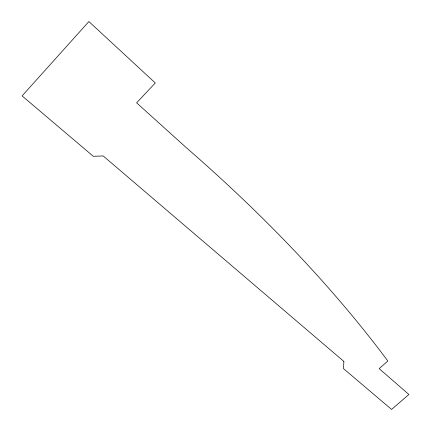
<?xml version="1.0" encoding="UTF-8"?>
<svg xmlns="http://www.w3.org/2000/svg" width="431" height="431" viewBox="0 0 431 431"><rect width="100%" height="100%" fill="white"/><g stroke="black" fill="none" stroke-linecap="round" stroke-linejoin="round"><path stroke-width="0.65" d="M343.873 361.426L343.491 368.618L391.607 409.45L408.895 394.489L379.183 368.645L387.852 360.995A2116.463 976.226 11.5 0 0 185.497 146.96L136.616 102.831L155.289 82.978L88.888 21.55L22.105 95.903L93.252 156.275L103.203 155.963L343.873 361.426"/></g></svg>
